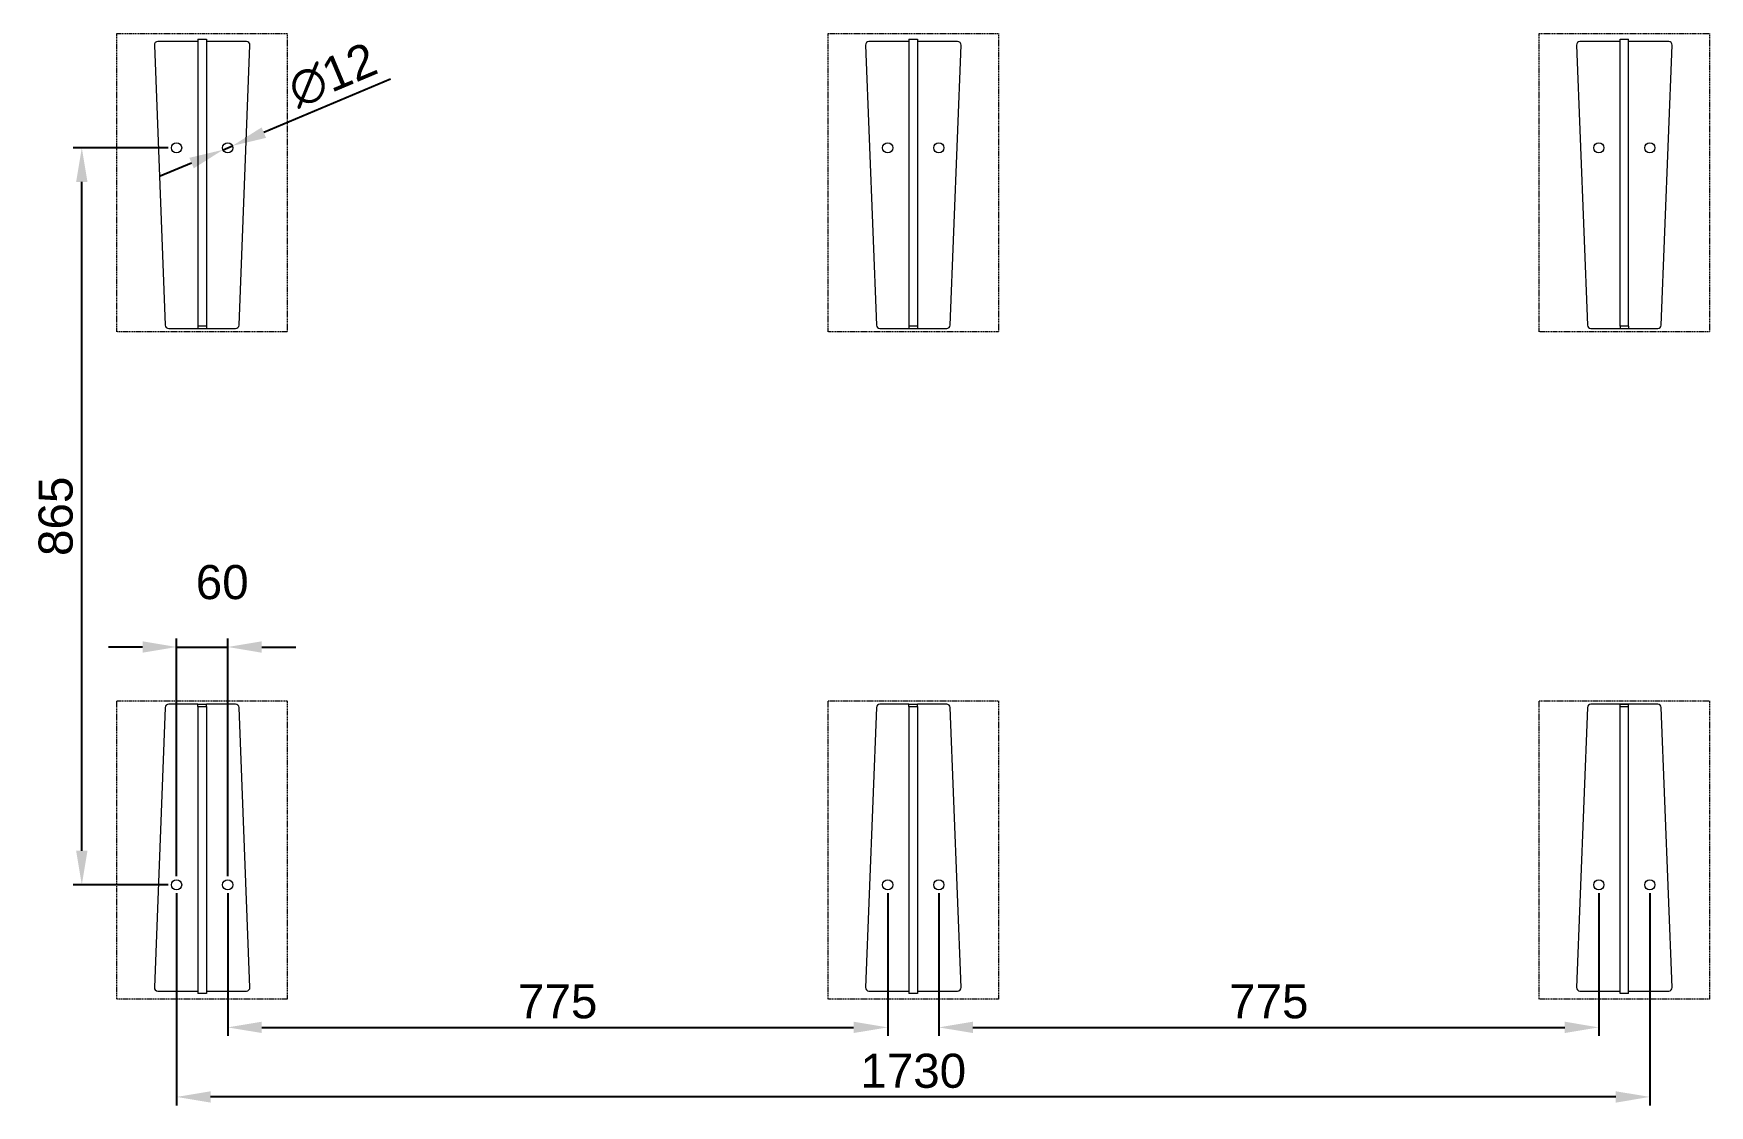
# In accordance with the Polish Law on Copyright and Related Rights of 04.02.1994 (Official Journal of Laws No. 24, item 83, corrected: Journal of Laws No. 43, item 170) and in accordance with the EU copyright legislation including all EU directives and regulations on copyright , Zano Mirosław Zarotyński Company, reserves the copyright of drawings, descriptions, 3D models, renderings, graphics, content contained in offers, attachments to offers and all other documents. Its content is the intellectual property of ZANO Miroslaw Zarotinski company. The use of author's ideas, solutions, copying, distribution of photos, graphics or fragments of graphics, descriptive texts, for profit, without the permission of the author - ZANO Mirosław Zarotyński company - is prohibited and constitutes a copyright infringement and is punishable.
# Model space of a CAD drawing. Header units: millimetres. Extents: x -536 to 6037, y -221 to 4845.
# Drawn here: x -143 to 1825, y -221 to 1037 of the extents above; entities that cross this region are included whole.
import ezdxf

# ---------------------------------------------------------------- set-up
doc = ezdxf.new("R2010")
doc.units = ezdxf.units.MM
doc.linetypes.add('HIDDEN', pattern=[1.905, 1.27, -0.635])
for name, color, linetype, lineweight in [('ZANO_R', 7, 'Continuous', 0), ('ZANO_R_przerywana', 7, 'HIDDEN', 0), ('ZANO_W', 1, 'Continuous', 0)]:
    doc.layers.add(name, color=color, linetype=linetype, lineweight=lineweight)
doc.styles.get("Standard").update_dxf_attribs({"font": 'ARIALUNI.TTF'})
doc.dimstyles.new('pl i ang', dxfattribs={"dimtxt": 50, "dimasz": 50, "dimexe": 1.25, "dimexo": 0.625, "dimgap": 10, "dimtad": 1, "dimtoh": 1, "dimtxsty": 'Standard', "dimcen": 2.5, "dimclrd": 1, "dimclre": 1, "dimclrt": 1, "dimadec": 0, "dimazin": 0, "dimtfac": 1, "dimtmove": 0, "dimatfit": 3, "dimfxl": 1, "dimarcsym": 1})

# ---------------------------------------------------------------- blocks, each defined once
blk = doc.blocks.new('*D418')
at = {"layer": 'ZANO_R', "color": 1, "lineweight": -2}
for p, q in [((276.3, 983.4), (127.6, 920.7)), ((79.7, 900.5), (90.7, 905.1)), ((42.8, 884.9), (5.9, 869.4))]:
    blk.add_line(p, q, dxfattribs=at)
at = {"layer": 'ZANO_R', "color": 1}
for points in [[(125, 926.8), (130.2, 914.5), (90.7, 905.1)], [(45.4, 878.8), (40.2, 891.1), (79.7, 900.5)]]:
    blk.add_solid(points, dxfattribs=at)
at = {"layer": 'ZANO_R', "color": 1, "insert": (208.4, 988.1), "char_height": 40, "attachment_point": 5, "rotation": 22.8689}
blk.add_mtext('∅12', dxfattribs=at)
blk = doc.blocks.new('*D419')
at = {"layer": 'ZANO_W', "color": 1, "lineweight": -2}
for p, q in [((-14.8, 316.9), (-54.8, 316.9)), ((25.2, 47.8), (25.2, 326.9)), ((25.2, 316.9), (85.2, 316.9)), ((85.2, 47.8), (85.2, 326.9)), ((125.2, 316.9), (165.2, 316.9))]:
    blk.add_line(p, q, dxfattribs=at)
at = {"layer": 'ZANO_W', "color": 1}
for points in [[(-14.8, 310.2), (-14.8, 323.6), (25.2, 316.9)], [(125.2, 323.6), (125.2, 310.2), (85.2, 316.9)]]:
    blk.add_solid(points, dxfattribs=at)
at = {"layer": 'ZANO_W', "color": 1, "insert": (78.8, 392.8), "char_height": 40, "attachment_point": 5}
blk.add_mtext('60', dxfattribs=at)
blk = doc.blocks.new('*D420')
at = {"layer": 'ZANO_W', "color": 1, "lineweight": -2}
for p, q in [((85.2, 27.8), (85.2, -139.6)), ((860.2, 27.8), (860.2, -139.6)), ((125.2, -129.6), (820.2, -129.6))]:
    blk.add_line(p, q, dxfattribs=at)
at = {"layer": 'ZANO_W', "color": 1}
for points in [[(125.2, -122.9), (125.2, -136.2), (85.2, -129.6)], [(820.2, -136.2), (820.2, -122.9), (860.2, -129.6)]]:
    blk.add_solid(points, dxfattribs=at)
at = {"layer": 'ZANO_W', "color": 1, "insert": (472.7, -99.2), "char_height": 40, "attachment_point": 5}
blk.add_mtext('775', dxfattribs=at)
blk = doc.blocks.new('*D421')
at = {"layer": 'ZANO_W', "color": 1, "lineweight": -2}
for p, q in [((920.2, 27.8), (920.2, -139.6)), ((1695.2, 27.8), (1695.2, -139.6)), ((960.2, -129.6), (1655.2, -129.6))]:
    blk.add_line(p, q, dxfattribs=at)
at = {"layer": 'ZANO_W', "color": 1}
for points in [[(960.2, -122.9), (960.2, -136.2), (920.2, -129.6)], [(1655.2, -136.2), (1655.2, -122.9), (1695.2, -129.6)]]:
    blk.add_solid(points, dxfattribs=at)
at = {"layer": 'ZANO_W', "color": 1, "insert": (1307.7, -99.2), "char_height": 40, "attachment_point": 5}
blk.add_mtext('775', dxfattribs=at)
blk = doc.blocks.new('*D422')
at = {"layer": 'ZANO_W', "color": 1, "lineweight": -2}
for p, q in [((25.2, 27.8), (25.2, -221.2)), ((1755.2, 27.8), (1755.2, -221.2)), ((1715.2, -211.2), (65.2, -211.2))]:
    blk.add_line(p, q, dxfattribs=at)
at = {"layer": 'ZANO_W', "color": 1}
for points in [[(65.2, -204.6), (65.2, -217.9), (25.2, -211.2)], [(1715.2, -217.9), (1715.2, -204.6), (1755.2, -211.2)]]:
    blk.add_solid(points, dxfattribs=at)
at = {"layer": 'ZANO_W', "color": 1, "insert": (890.2, -180.8), "char_height": 40, "attachment_point": 5}
blk.add_mtext('1730', dxfattribs=at)
blk = doc.blocks.new('*D423')
at = {"layer": 'ZANO_W', "color": 1, "lineweight": -2}
for p, q in [((15.2, 902.8), (-96.1, 902.8)), ((-86.1, 77.8), (-86.1, 862.8)), ((15.2, 37.8), (-96.1, 37.8))]:
    blk.add_line(p, q, dxfattribs=at)
at = {"layer": 'ZANO_W', "color": 1}
for points in [[(-79.4, 862.8), (-92.8, 862.8), (-86.1, 902.8)], [(-92.8, 77.8), (-79.4, 77.8), (-86.1, 37.8)]]:
    blk.add_solid(points, dxfattribs=at)
at = {"layer": 'ZANO_W', "color": 1, "insert": (-116.6, 470.3), "char_height": 40, "attachment_point": 5, "rotation": 90}
blk.add_mtext('865', dxfattribs=at)

msp = doc.modelspace()

# ---------------------------------------------------------------- linework, layer by layer
at = {"layer": 'ZANO_R'}
for p, q in [((-0.9, 1023.4), (11.9, 694.7)), ((50.2, 1027.5), (3.1, 1027.5)), ((50.2, 1030.3), (60.2, 1030.3)), ((50.2, 1030.3), (50.2, 693.6)), ((60.2, 1030.3), (60.2, 693.6)), ((107.3, 1027.5), (60.2, 1027.5)), ((98.5, 694.7), (111.3, 1023.4)), ((834.1, 1023.4), (846.9, 694.7)), ((885.2, 1027.5), (838.1, 1027.5)), ((885.2, 1030.3), (895.2, 1030.3)), ((885.2, 1030.3), (885.2, 693.6)), ((895.2, 1030.3), (895.2, 693.6)), ((942.3, 1027.5), (895.2, 1027.5)), ((933.5, 694.7), (946.3, 1023.4)), ((1669.1, 1023.4), (1681.9, 694.7)), ((1720.2, 1027.5), (1673.1, 1027.5)), ((1720.2, 693.6), (1720.2, 1030.3)), ((1720.2, 1030.3), (1730.2, 1030.3)), ((1730.2, 693.6), (1730.2, 1030.3)), ((1777.3, 1027.5), (1730.2, 1027.5)), ((1768.5, 694.7), (1781.3, 1023.4)), ((15.9, 690.8), (50.2, 690.8)), ((60.2, 693.6), (50.2, 693.6)), ((50.2, 693.6), (50.2, 690.8)), ((50.2, 690.8), (60.2, 690.8)), ((60.2, 693.6), (60.2, 690.8)), ((60.2, 690.8), (94.5, 690.8)), ((850.9, 690.8), (885.2, 690.8)), ((895.2, 693.6), (885.2, 693.6)), ((885.2, 693.6), (885.2, 690.8)), ((885.2, 690.8), (895.2, 690.8)), ((895.2, 693.6), (895.2, 690.8)), ((895.2, 690.8), (929.5, 690.8)), ((1685.9, 690.8), (1764.5, 690.8)), ((1730.2, 693.6), (1720.2, 693.6)), ((1720.2, 693.6), (1720.2, 690.8)), ((1720.2, 690.8), (1730.2, 690.8)), ((1730.2, 693.6), (1730.2, 690.8)), ((11.9, 245.9), (-0.9, -82.8)), ((50.2, 249.8), (15.9, 249.8)), ((50.2, 249.8), (60.2, 249.8)), ((50.2, 247), (50.2, 249.8)), ((50.2, 247), (50.2, -89.7)), ((50.2, 247), (60.2, 247)), ((60.2, 247), (60.2, 249.8)), ((94.5, 249.8), (60.2, 249.8)), ((60.2, 247), (60.2, -89.7)), ((111.3, -82.8), (98.5, 245.9)), ((846.9, 245.9), (834.1, -82.8)), ((885.2, 249.8), (850.9, 249.8)), ((885.2, 249.8), (895.2, 249.8)), ((885.2, 247), (885.2, 249.8)), ((885.2, 247), (895.2, 247)), ((885.2, 247), (885.2, -89.7)), ((895.2, 247), (895.2, 249.8)), ((929.5, 249.8), (895.2, 249.8)), ((895.2, 247), (895.2, -89.7)), ((946.3, -82.8), (933.5, 245.9)), ((1681.9, 245.9), (1669.1, -82.8)), ((1764.5, 249.8), (1685.9, 249.8)), ((1720.2, 249.8), (1730.2, 249.8)), ((1720.2, 247), (1720.2, 249.8)), ((1720.2, 247), (1730.2, 247)), ((1720.2, -89.7), (1720.2, 247)), ((1730.2, 247), (1730.2, 249.8)), ((1730.2, -89.7), (1730.2, 247)), ((1781.3, -82.8), (1768.5, 245.9)), ((3.1, -86.9), (50.2, -86.9)), ((60.2, -89.7), (50.2, -89.7)), ((60.2, -86.9), (107.3, -86.9)), ((838.1, -86.9), (885.2, -86.9)), ((895.2, -89.7), (885.2, -89.7)), ((895.2, -86.9), (942.3, -86.9)), ((1673.1, -86.9), (1720.2, -86.9)), ((1730.2, -89.7), (1720.2, -89.7)), ((1730.2, -86.9), (1777.3, -86.9))]:
    msp.add_line(p, q, dxfattribs=at)
for centre in [(25.2, 902.8), (85.2, 902.8), (860.2, 902.8), (920.2, 902.8), (1695.2, 902.8), (1755.2, 902.8), (25.2, 37.8), (85.2, 37.8), (860.2, 37.8), (920.2, 37.8), (1695.2, 37.8), (1755.2, 37.8)]:
    msp.add_circle(centre, 6, dxfattribs=at)
for centre, start, end in [((3.1, 1023.5), 90, 182.2323), ((107.3, 1023.5), 357.7677, 90), ((838.1, 1023.5), 90, 182.2323), ((942.3, 1023.5), 357.7677, 90), ((1673.1, 1023.5), 90, 182.2323), ((1777.3, 1023.5), 357.7677, 90), ((15.9, 694.8), 182.2323, 270), ((94.5, 694.8), 270, 357.7677), ((850.9, 694.8), 182.2323, 270), ((929.5, 694.8), 270, 357.7677), ((1685.9, 694.8), 182.2323, 270), ((1764.5, 694.8), 270, 357.7677), ((15.9, 245.8), 90, 177.7677), ((94.5, 245.8), 2.2323, 90), ((850.9, 245.8), 90, 177.7677), ((929.5, 245.8), 2.2323, 90), ((1685.9, 245.8), 90, 177.7677), ((1764.5, 245.8), 2.2323, 90), ((3.1, -82.9), 177.7677, 270), ((107.3, -82.9), 270, 2.2323), ((838.1, -82.9), 177.7677, 270), ((942.3, -82.9), 270, 2.2323), ((1673.1, -82.9), 177.7677, 270), ((1777.3, -82.9), 270, 2.2323)]:
    msp.add_arc(centre, 4, start, end, dxfattribs=at)
at = {"layer": 'ZANO_R_przerywana'}
for p, q in [((-44.8, 1037), (155.2, 1037)), ((-44.8, 687), (-44.8, 1037)), ((155.2, 1037), (155.2, 687)), ((790.2, 1037), (990.2, 1037)), ((790.2, 687), (790.2, 1037)), ((990.2, 1037), (990.2, 687)), ((1625.2, 1037), (1825.2, 1037)), ((1625.2, 687), (1625.2, 1037)), ((1825.2, 1037), (1825.2, 687)), ((155.2, 687), (-44.8, 687)), ((990.2, 687), (790.2, 687)), ((1825.2, 687), (1625.2, 687)), ((-44.8, -96.4), (-44.8, 253.6)), ((-44.8, 253.6), (155.2, 253.6)), ((155.2, 253.6), (155.2, -96.4)), ((790.2, -96.4), (790.2, 253.6)), ((790.2, 253.6), (990.2, 253.6)), ((990.2, 253.6), (990.2, -96.4)), ((1625.2, -96.4), (1625.2, 253.6)), ((1625.2, 253.6), (1825.2, 253.6)), ((1825.2, 253.6), (1825.2, -96.4)), ((155.2, -96.4), (-44.8, -96.4)), ((990.2, -96.4), (790.2, -96.4)), ((1825.2, -96.4), (1625.2, -96.4))]:
    msp.add_line(p, q, dxfattribs=at)

# ---------------------------------------------------------------- dimensions: what is measured, and where the dimension line sits
at = {"layer": 'ZANO_R'}
dim = msp.add_diameter_dim_2p(p1=(79.7, 900.5), p2=(90.7, 905.1), dimstyle='pl i ang', override={"dimtxt": 40, "dimasz": 40, "dimexe": 10, "dimexo": 10, "dimtoh": 0, "dimdec": 0, "dimtdec": 0, "dimtmove": 1}, dxfattribs=at)
dim.commit()
dim.dimension.update_dxf_attribs({"geometry": '*D418', "text_midpoint": (208.4, 988.1)})
at = {"layer": 'ZANO_W'}
dim = msp.add_linear_dim(base=(-86.1, 902.8), p1=(25.2, 37.8), p2=(25.2, 902.8), angle=90, dimstyle='pl i ang', override={"dimtxt": 40, "dimasz": 40, "dimexe": 10, "dimexo": 10, "dimtoh": 0, "dimdec": 0, "dimtdec": 0, "dimtmove": 1}, dxfattribs=at)
dim.commit()
dim.dimension.update_dxf_attribs({"geometry": '*D423', "text_midpoint": (-116.6, 470.3)})
for base, p1, p2, picture, middle in [((85.2, 316.9), (25.2, 37.8), (85.2, 37.8), '*D419', (78.8, 392.8)), ((25.2, -211.2), (1755.2, 37.8), (25.2, 37.8), '*D422', (890.2, -180.8)), ((860.2, -129.6), (85.2, 37.8), (860.2, 37.8), '*D420', (472.7, -99.2)), ((1695.2, -129.6), (920.2, 37.8), (1695.2, 37.8), '*D421', (1307.7, -99.2))]:
    dim = msp.add_linear_dim(base=base, p1=p1, p2=p2, dimstyle='pl i ang', override={"dimtxt": 40, "dimasz": 40, "dimexe": 10, "dimexo": 10, "dimtoh": 0, "dimdec": 0, "dimtdec": 0, "dimtmove": 1}, dxfattribs=at)
    dim.commit()
    dim.dimension.update_dxf_attribs({"geometry": picture, "text_midpoint": middle})

doc.saveas('drawing.dxf')
